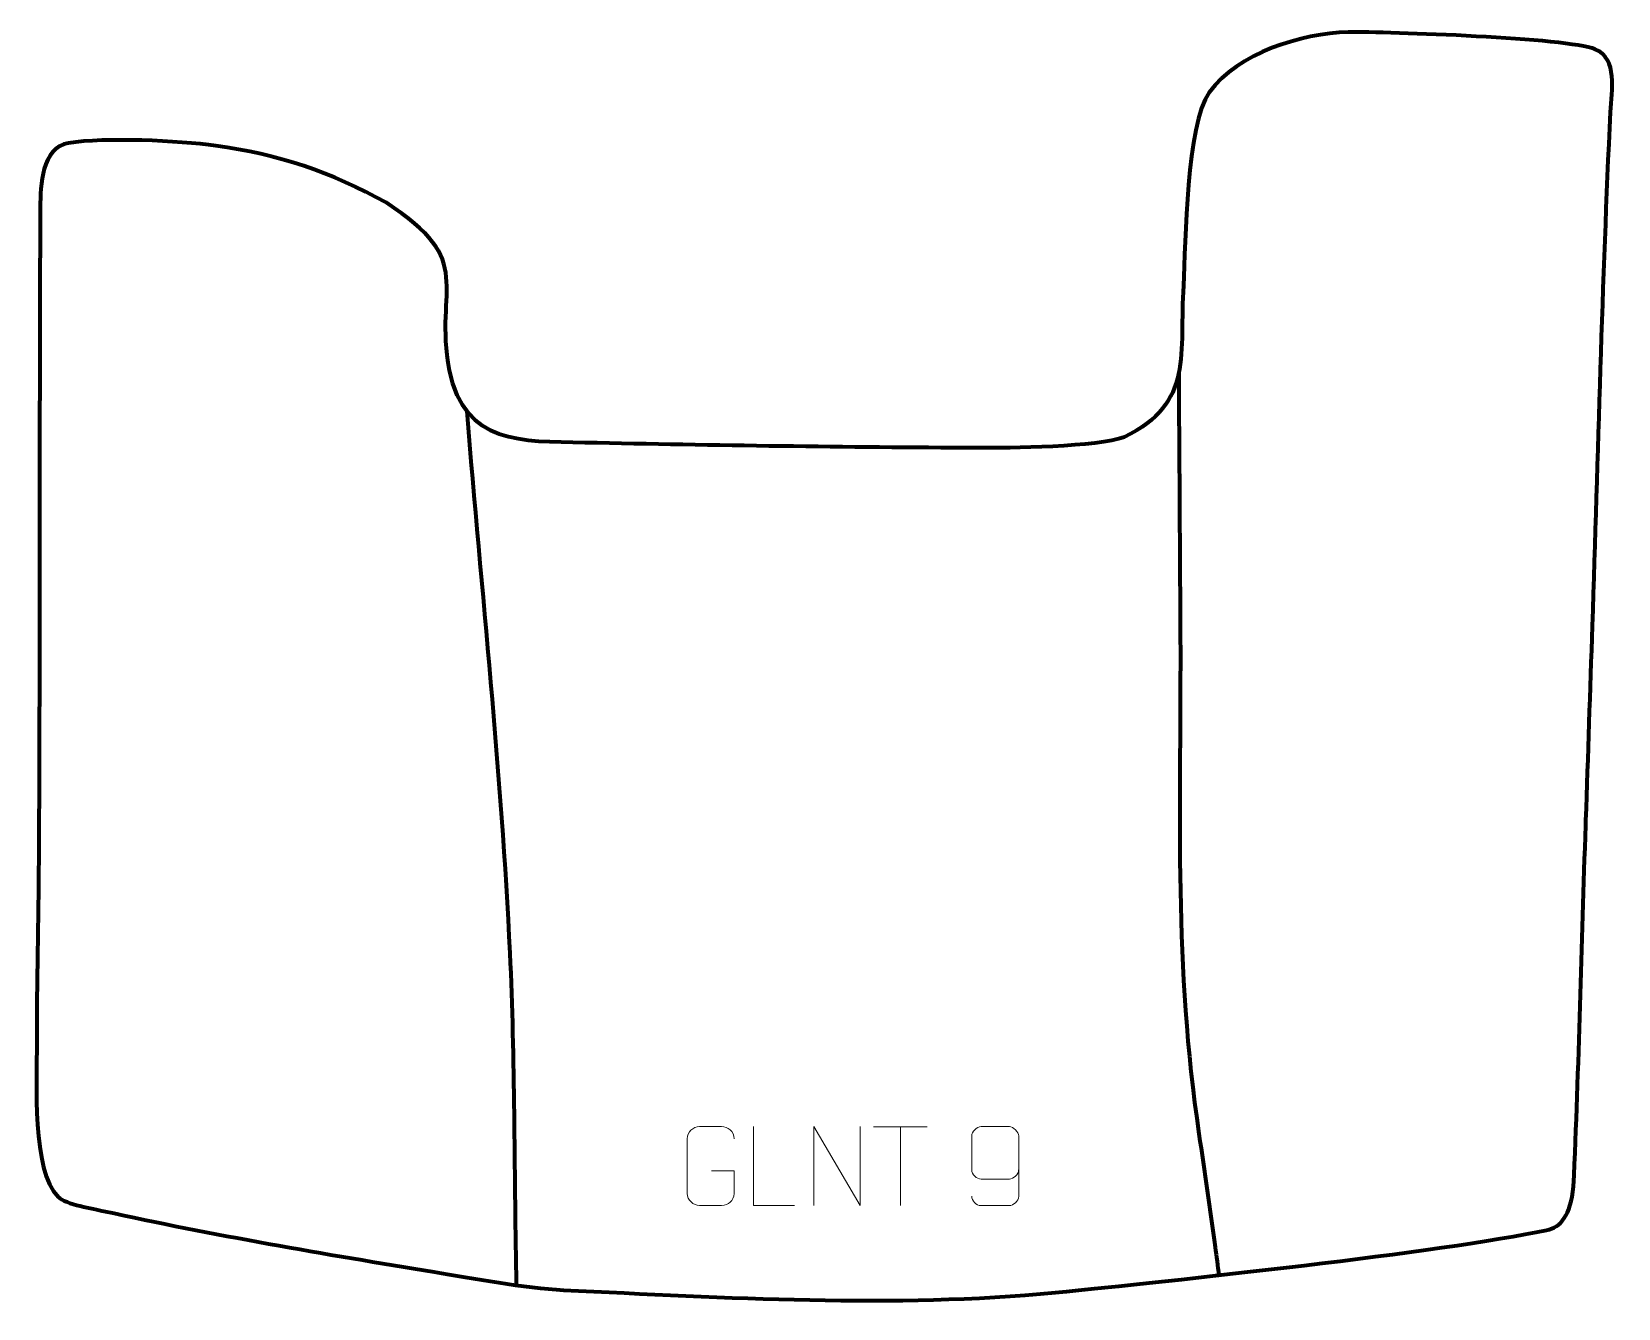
# Model space of a CAD drawing. Header units: millimetres. Extents: x 995 to 1497, y 274 to 677.
import ezdxf

# ---------------------------------------------------------------- set-up
doc = ezdxf.new("R2010")
doc.units = ezdxf.units.MM
doc.header["$MEASUREMENT"] = 0
doc.layers.add('layer 2', color=7, linetype='Continuous')
doc.layers.add('layer 3', color=7, linetype='Continuous')

msp = doc.modelspace()

# ---------------------------------------------------------------- linework, layer by layer
at = {"layer": 'layer 2', "color": 142, "lineweight": 158}
for points, knots in [([(1357.5279, 569.5289), (1357.6486, 549.5503), (1357.7692, 529.5717), (1357.89, 509.5931), (1357.89, 509.5931), (1357.9443, 500.6028), (1357.9986, 491.6124), (1358.0529, 482.622), (1358.0529, 482.622), (1358.1207, 429.3798), (1356.0614, 381.9845), (1363.9265, 328.7319), (1363.9265, 328.7319), (1365.6878, 316.8065), (1367.4741, 304.9008), (1369.0761, 292.9516), (1369.0761, 292.9516), (1369.4668, 289.9784), (1369.8575, 287.0053), (1370.2482, 284.032)], [0, 0, 0, 0, 0.16666667, 0.16666667, 0.16666667, 0.16666667, 0.33333333, 0.33333333, 0.33333333, 0.33333333, 0.5, 0.5, 0.5, 0.5, 0.66666667, 0.66666667, 0.66666667, 0.66666667, 1, 1, 1, 1]), ([(1132.2902, 557.4644), (1136.9158, 500.6743), (1143.1894, 442.771), (1145.9165, 385.9806), (1145.9165, 385.9806), (1147.5355, 352.268), (1147.2138, 317.9205), (1147.911, 284.0634), (1147.911, 284.0634), (1147.911, 284.0634), (1147.9725, 281.0707), (1147.9725, 281.0707)], [0, 0, 0, 0, 0.25, 0.25, 0.25, 0.25, 0.5, 0.5, 0.5, 0.5, 1, 1, 1, 1])]:
    msp.add_open_spline(points, degree=3, knots=knots, dxfattribs=at)
at = {"layer": 'layer 3', "color": 242, "lineweight": 158}
msp.add_open_spline([(1106.7665, 623.4227), (1135.8741, 604.5608), (1121.7831, 597.1281), (1126.8314, 570.3248), (1126.8314, 570.3248), (1131.9335, 546.5768), (1149.3538, 547.9227), (1169.6531, 547.4586), (1169.6531, 547.4586), (1210.9578, 546.5358), (1252.5716, 546.0003), (1293.8874, 545.8077), (1293.8874, 545.8077), (1303.8367, 545.7613), (1332.0835, 546.0418), (1340.2742, 549.2364), (1340.2742, 549.2364), (1362.5678, 559.8885), (1357.5886, 575.9765), (1359.0187, 597.21), (1359.0187, 597.21), (1359.7303, 610.9367), (1359.9286, 648.0993), (1367.2035, 658.2959), (1367.2035, 658.2959), (1376.2407, 670.9626), (1396.2494, 676.8105), (1411.1591, 677.3623), (1411.1591, 677.3623), (1423.4065, 677.4926), (1480.7929, 675.4886), (1489.227, 671.9655), (1489.227, 671.9655), (1496.5959, 668.8872), (1494.4585, 658.9633), (1494.1325, 652.0909), (1494.1325, 652.0909), (1491.5744, 598.1455), (1490.2178, 543.5778), (1488.4391, 489.5545), (1488.4391, 489.5545), (1487.7626, 469.0114), (1487.081, 448.4683), (1486.3691, 427.9263), (1486.3691, 427.9263), (1486.3691, 427.9263), (1486.3171, 426.4241), (1486.3171, 426.4241), (1486.3171, 426.4241), (1485.002, 388.4135), (1484.1601, 350.0468), (1482.4813, 312.0977), (1482.4813, 312.0977), (1481.2745, 302.6991), (1478.6657, 299.3318), (1473.8724, 298.3142), (1473.8724, 298.3142), (1441.0067, 291.3366), (1354.2332, 282.1018), (1318.5307, 278.5821), (1318.5307, 278.5821), (1267.7885, 273.5799), (1213.8757, 277.0069), (1162.8923, 279.3156), (1162.8923, 279.3156), (1150.5175, 280.0665), (1134.303, 283.0792), (1121.9375, 285.098), (1121.9375, 285.098), (1087.5938, 290.7051), (1051.4604, 296.843), (1017.512, 304.317), (1017.512, 304.317), (1014.1515, 305.0569), (1005.4354, 306.3977), (1002.9936, 308.841), (1002.9936, 308.841), (994.6612, 317.1779), (996.254, 345.3922), (996.2435, 357.4443), (996.2435, 357.4443), (996.2268, 376.7953), (996.7409, 396.1491), (996.8748, 415.5013), (996.8748, 415.5013), (997.3083, 484.3418), (996.9719, 553.1844), (997.3658, 622.0256), (997.3658, 622.0256), (997.405, 628.7661), (997.7368, 640.8632), (1006.318, 642.2461), (1006.318, 642.2461), (1017.8912, 644.1111), (1041.0751, 643.031), (1052.8927, 641.4015), (1052.8927, 641.4015), (1072.383, 638.7139), (1089.6082, 633.0812), (1106.7665, 623.4227)], degree=3, knots=[0, 0, 0, 0, 0.03846154, 0.03846154, 0.03846154, 0.03846154, 0.07692308, 0.07692308, 0.07692308, 0.07692308, 0.11538462, 0.11538462, 0.11538462, 0.11538462, 0.15384615, 0.15384615, 0.15384615, 0.15384615, 0.19230769, 0.19230769, 0.19230769, 0.19230769, 0.23076923, 0.23076923, 0.23076923, 0.23076923, 0.26923077, 0.26923077, 0.26923077, 0.26923077, 0.30769231, 0.30769231, 0.30769231, 0.30769231, 0.34615385, 0.34615385, 0.34615385, 0.34615385, 0.38461538, 0.38461538, 0.38461538, 0.38461538, 0.42307692, 0.42307692, 0.42307692, 0.42307692, 0.46153846, 0.46153846, 0.46153846, 0.46153846, 0.5, 0.5, 0.5, 0.5, 0.53846154, 0.53846154, 0.53846154, 0.53846154, 0.57692308, 0.57692308, 0.57692308, 0.57692308, 0.61538462, 0.61538462, 0.61538462, 0.61538462, 0.65384615, 0.65384615, 0.65384615, 0.65384615, 0.69230769, 0.69230769, 0.69230769, 0.69230769, 0.73076923, 0.73076923, 0.73076923, 0.73076923, 0.76923077, 0.76923077, 0.76923077, 0.76923077, 0.80769231, 0.80769231, 0.80769231, 0.80769231, 0.84615385, 0.84615385, 0.84615385, 0.84615385, 0.88461538, 0.88461538, 0.88461538, 0.88461538, 0.92307692, 0.92307692, 0.92307692, 0.92307692, 1, 1, 1, 1], dxfattribs=at)
at = {"layer": 'layer 3', "color": 250, "lineweight": 9}
for points, knots in [([(1209.7306, 317.0882), (1209.7306, 317.0882), (1216.8987, 317.0882), (1216.8987, 317.0882), (1216.8987, 317.0882), (1216.8987, 317.0882), (1216.8987, 309.9201), (1216.8987, 309.9201), (1216.8987, 309.9201), (1216.759, 307.5967), (1215.0818, 306.1171), (1212.934, 306.1063), (1212.934, 306.1063), (1210.6022, 306.1067), (1208.2702, 306.1067), (1205.9387, 306.1063), (1205.9387, 306.1063), (1204.0138, 306.0009), (1202.0416, 307.8854), (1202.0528, 309.9027), (1202.0528, 309.9027), (1202.0532, 315.6728), (1202.0532, 321.4425), (1202.0528, 327.2118), (1202.0528, 327.2118), (1202.057, 329.3499), (1203.8038, 331.0691), (1205.9561, 331.0557), (1205.9561, 331.0557), (1208.2818, 331.0557), (1210.6079, 331.0557), (1212.934, 331.0557), (1212.934, 331.0557), (1214.8807, 331.0911), (1216.8721, 329.5996), (1216.8987, 327.1619)], [0, 0, 0, 0, 0.1, 0.1, 0.1, 0.1, 0.2, 0.2, 0.2, 0.2, 0.3, 0.3, 0.3, 0.3, 0.4, 0.4, 0.4, 0.4, 0.5, 0.5, 0.5, 0.5, 0.6, 0.6, 0.6, 0.6, 0.7, 0.7, 0.7, 0.7, 0.8, 0.8, 0.8, 0.8, 1, 1, 1, 1]), ([(1235.9503, 306.1024), (1235.9503, 306.1024), (1223.0012, 306.1024), (1223.0012, 306.1024), (1223.0012, 306.1024), (1223.0012, 306.1024), (1223.0012, 331.056), (1223.0012, 331.056)], [0, 0, 0, 0, 0.33333333, 0.33333333, 0.33333333, 0.33333333, 1, 1, 1, 1]), ([(1242.1484, 306.1025), (1242.1484, 306.1025), (1242.1484, 331.056), (1242.1484, 331.056), (1242.1484, 331.056), (1242.1484, 331.056), (1256.8032, 306.1025), (1256.8032, 306.1025), (1256.8032, 306.1025), (1256.8032, 306.1025), (1256.8032, 331.056), (1256.8032, 331.056)], [0, 0, 0, 0, 0.25, 0.25, 0.25, 0.25, 0.5, 0.5, 0.5, 0.5, 1, 1, 1, 1]), ([(1292.0459, 309.0385), (1292.07, 307.699), (1293.4262, 306.0457), (1294.9981, 306.0801), (1294.9981, 306.0801), (1297.9829, 306.0804), (1300.9681, 306.0804), (1303.9535, 306.0801), (1303.9535, 306.0801), (1305.1726, 306.0651), (1306.9008, 307.5027), (1306.9058, 309.0385), (1306.9058, 309.0385), (1306.9055, 315.3989), (1306.9055, 321.7597), (1306.9058, 328.1205), (1306.9058, 328.1205), (1306.9011, 329.2834), (1305.1726, 331.0545), (1303.9535, 331.0789), (1303.9535, 331.0789), (1300.9681, 331.0786), (1297.9829, 331.0786), (1294.9981, 331.0789), (1294.9981, 331.0789), (1293.72, 331.0351), (1292.0503, 329.4206), (1292.0459, 328.1205), (1292.0459, 328.1205), (1292.0459, 324.5371), (1292.0459, 320.9541), (1292.0459, 317.3713), (1292.0459, 317.3713), (1292.0844, 315.8931), (1293.6671, 314.4602), (1294.9981, 314.4623), (1294.9981, 314.4623), (1297.9829, 314.462), (1300.9681, 314.462), (1303.9535, 314.4623), (1303.9535, 314.4623), (1305.283, 314.4573), (1306.926, 315.9645), (1306.8843, 317.3931)], [0, 0, 0, 0, 0.08333333, 0.08333333, 0.08333333, 0.08333333, 0.16666667, 0.16666667, 0.16666667, 0.16666667, 0.25, 0.25, 0.25, 0.25, 0.33333333, 0.33333333, 0.33333333, 0.33333333, 0.41666667, 0.41666667, 0.41666667, 0.41666667, 0.5, 0.5, 0.5, 0.5, 0.58333333, 0.58333333, 0.58333333, 0.58333333, 0.66666667, 0.66666667, 0.66666667, 0.66666667, 0.75, 0.75, 0.75, 0.75, 0.83333333, 0.83333333, 0.83333333, 0.83333333, 1, 1, 1, 1])]:
    msp.add_open_spline(points, degree=3, knots=knots, dxfattribs=at)
for points in [[(1260.9822, 331.0325), (1260.9822, 331.0325), (1277.9694, 331.0325), (1277.9694, 331.0325)], [(1269.476, 306.1025), (1269.476, 306.1025), (1269.476, 331.056), (1269.476, 331.056)]]:
    msp.add_open_spline(points, degree=3, dxfattribs=at)

doc.saveas('drawing.dxf')
